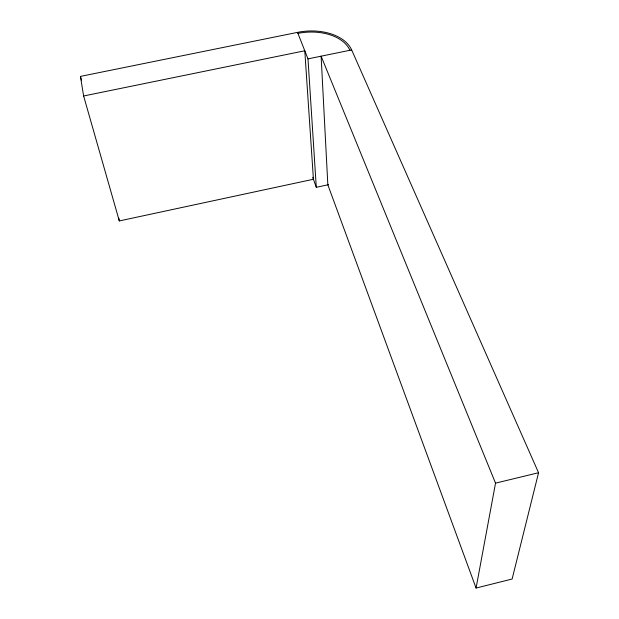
<?xml version="1.0" encoding="UTF-8"?>
<svg xmlns="http://www.w3.org/2000/svg" width="619" height="619" viewBox="0 0 619 619"><rect width="100%" height="100%" fill="white"/><g stroke="black" fill="none" stroke-linecap="round" stroke-linejoin="round"><path stroke-width="0.93" d="M476.073 588.05L495.533 483.145L321.114 56.182L327.838 184.826L476.073 588.05L512.122 579.028L538.561 472.723L351.654 49.922A45.226 28.559 -4.7 0 0 297.53 32.366L80.439 76.4L83.619 95.984L119.305 220.937L313.423 179.255L304.788 50.773L83.619 95.984M495.533 483.145L538.561 472.723M312.742 177.344L316.294 187.309L328.581 184.663M297.53 32.366L307.983 58.875L351.654 49.922M80.439 76.4L81.484 80.114M118.817 218.174L119.305 220.937M307.983 58.875L316.294 187.309M297.94 33.395A43.415 27.414 -4.7 0 1 349.913 50.278"/></g></svg>
